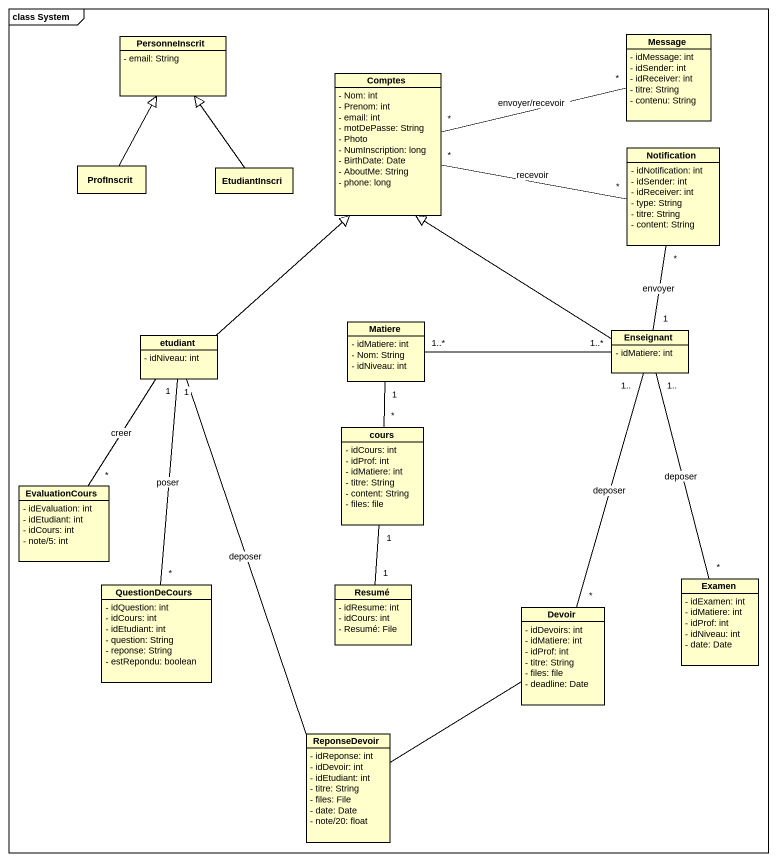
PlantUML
@startuml
mainframe class System
hide circle
hide empty members
skinparam classAttributeIconSize 0
class PersonneInscrit {
  - email: String
}
class Message {
  - idMessage: int
  - idSender: int
  - idReceiver: int
  - titre: String
  - contenu: String
}
class Comptes {
  - Nom: int
  - Prenom: int
  - email: int
  - motDePasse: String
  - Photo
  - NumInscription: long
  - BirthDate: Date
  - AboutMe: String
  - phone: long
}
class Notification {
  - idNotification: int
  - idSender: int
  - idReceiver: int
  - type: String
  - titre: String
  - content: String
}
class ProfInscrit
class EtudiantInscri
class etudiant {
  - idNiveau: int
}
class Matiere {
  - idMatiere: int
  - Nom: String
  - idNiveau: int
}
class Enseignant {
  - idMatiere: int
}
class cours {
  - idCours: int
  - idProf: int
  - idMatiere: int
  - titre: String
  - content: String
  - files: file
}
class EvaluationCours {
  - idEvaluation: int
  - idEtudiant: int
  - idCours: int
  - note/5: int
}
class Examen {
  - idExamen: int
  - idMatiere: int
  - idProf: int
  - idNiveau: int
  - date: Date
}
class QuestionDeCours {
  - idQuestion: int
  - idCours: int
  - idEtudiant: int
  - question: String
  - reponse: String
  - estRepondu: boolean
}
class Resumé {
  - idResume: int
  - idCours: int
  - Resumé: File
}
class Devoir {
  - idDevoirs: int
  - idMatiere: int
  - idProf: int
  - titre: String
  - files: file
  - deadline: Date
}
class ReponseDevoir {
  - idReponse: int
  - idDevoir: int
  - idEtudiant: int
  - titre: String
  - files: File
  - date: Date
  - note/20: float
}
Comptes "*" -right- "*" Message : envoyer/recevoir
Comptes "*" -right- "*" Notification : recevoir
ProfInscrit -up-|> PersonneInscrit
EtudiantInscri -up-|> PersonneInscrit
etudiant -up-|> Comptes
etudiant "1" -- "*" QuestionDeCours : poser
Matiere "1..*" -right- "1..*" Enseignant
Enseignant -up-|> Comptes
Enseignant "1" -up- "*" Notification : envoyer
Enseignant "1.." -- "*" Examen : deposer
cours "*" -up- "1" Matiere
EvaluationCours "*" -up- "1" etudiant : creer
Resumé "1" -up- "1" cours
Devoir "*" -up- "1.." Enseignant : deposer
ReponseDevoir -up- etudiant : deposer
ReponseDevoir -up- Devoir
@enduml
